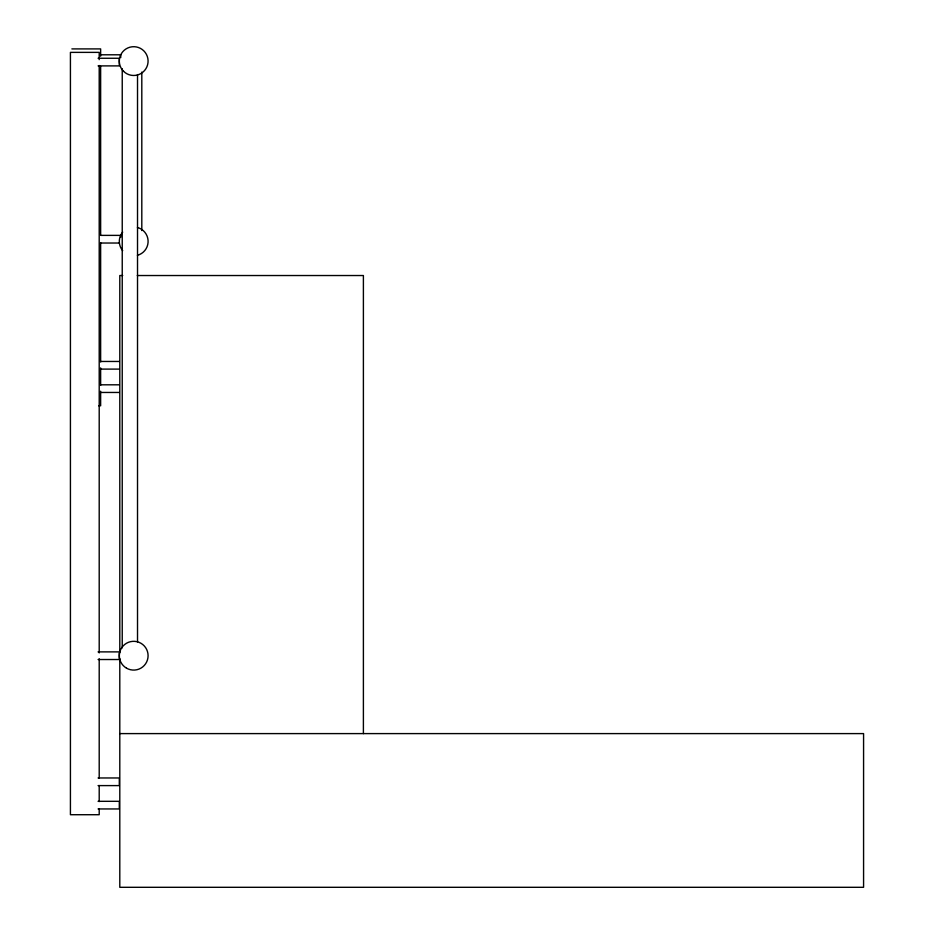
<?xml version="1.0" encoding="UTF-8"?>
<svg xmlns="http://www.w3.org/2000/svg" width="934" height="934" viewBox="0 0 934 934"><rect width="100%" height="100%" fill="white"/><g stroke="black" fill="none" stroke-linecap="round" stroke-linejoin="round"><path stroke-width="1.4" d="M71.871 48.907L100.639 48.907L100.639 56.192M100.93 54.791L120.743 54.791L120.743 57.616M98.082 58.258L119.307 58.258L119.307 65.894L98.082 65.894M100.93 235.38L120.743 235.38L120.743 237.294M100.93 243.027L119.33 243.027M122.716 275.53L119.797 275.53L119.797 652.784M137.298 275.53L363.396 275.53L363.396 733.599M100.93 361.458L119.33 361.458M100.93 369.105L119.33 369.105M100.93 384.808L119.33 384.808M100.93 392.455L119.33 392.455M98.712 405.776L100.639 405.776L100.639 391.206M98.082 651.885L119.307 651.885L119.307 659.521L98.082 659.521M119.797 733.599L863.576 733.599L863.576 887.3L119.797 887.3L119.797 658.61M98.082 777.964L119.307 777.964L119.307 785.599L98.082 785.599M98.082 801.314L119.307 801.314L119.307 808.949L98.082 808.949M141.805 72.081L141.805 230.558M137.52 74.568L137.52 642.032M122.237 68.731L122.237 647.869M100.639 66.384L100.639 235.345M100.639 242.63L100.639 362.077M100.639 367.903L100.639 385.38M99.202 59.659L99.202 52.374L70.424 52.374L70.424 814.717L99.202 814.717L99.202 808.891M99.202 65.497L99.202 652.924M99.202 658.75L99.202 778.279M99.202 785.564L99.202 801.606M137.426 227.499A14.384 14.384 0 0 1 137.426 255.297M122.681 250.651A14.384 14.384 0 0 1 122.681 232.146M123.521 71.264A14.384 14.384 0 0 0 147.595 64.808A14.384 14.384 0 0 0 129.978 47.19A14.384 14.384 0 0 0 123.521 71.264M126.499 668.16A14.384 14.384 0 0 0 148.086 655.703A14.384 14.384 0 0 0 126.499 643.246A14.384 14.384 0 0 0 126.499 668.16"/></g></svg>
